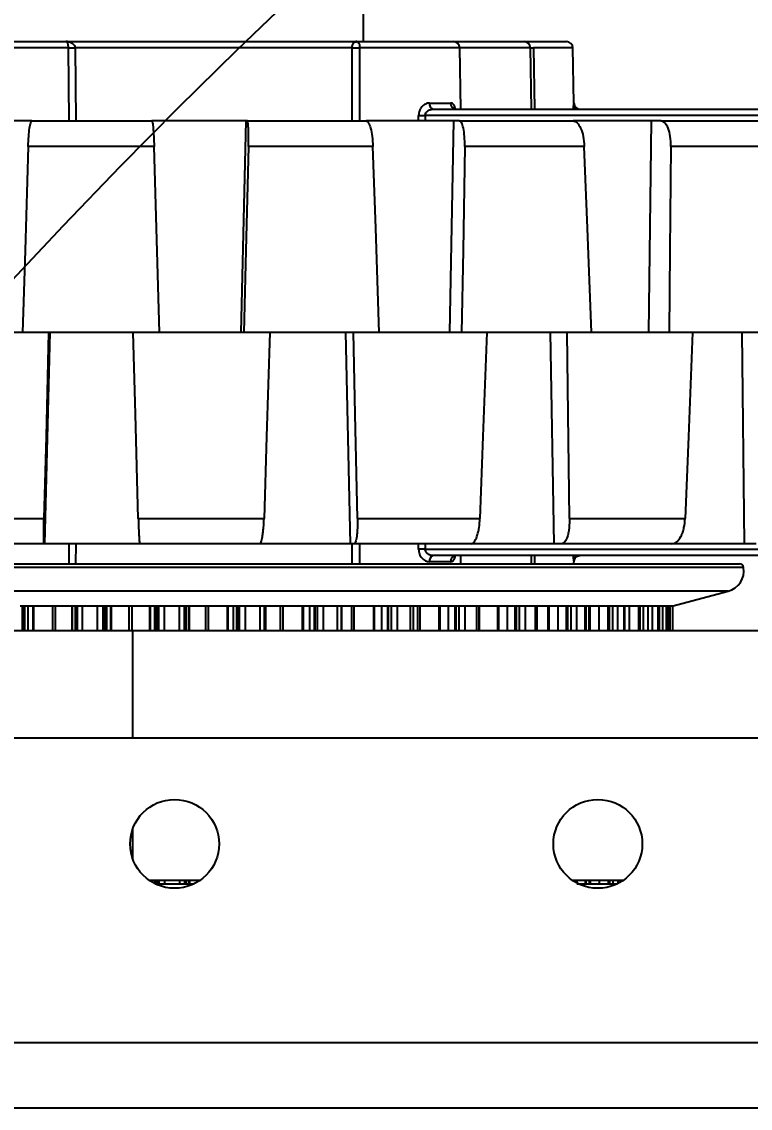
# Model space of a CAD drawing. Header units: inches. Extents: x 0 to 11, y 0 to 8.4.
# Drawn here: x 3.1477 to 3.2912, y 6.4814 to 6.6954 of the extents above; entities that cross this region are included whole.
import ezdxf

# ---------------------------------------------------------------- set-up
doc = ezdxf.new("R2010")
doc.units = ezdxf.units.IN
doc.header["$MEASUREMENT"] = 0
doc.header["$PDSIZE"] = -1
doc.layers.add('DIM', color=3, linetype='Continuous')
doc.layers.add('OBJ', color=50, linetype='Continuous')
doc.dimstyles.get("Standard").update_dxf_attribs({"dimtxt": 0.18, "dimasz": 0.18, "dimexe": 0.18, "dimexo": 0.0625, "dimgap": 0.09, "dimtad": 0, "dimtih": 1, "dimtoh": 1, "dimdec": 4, "dimzin": 0, "dimdsep": 46, "dimtxsty": 'Standard', "dimcen": 0.09, "dimadec": 0, "dimazin": 0, "dimtfac": 1, "dimtdec": 4, "dimtofl": 0, "dimtmove": 0, "dimatfit": 3, "dimfxl": 1, "dimtolj": 1, "dimtzin": 0, "dimarcsym": 0})

# ---------------------------------------------------------------- blocks, each defined once
blk = doc.blocks.new('*D4')
at = {"layer": 'Defpoints', "color": 0, "transparency": 16777216}
for p in [(4.136179561686825, 7.075144194756748), (2.390624809930644, 6.845977528089745), (4.136179775280899, 6.845977528089745)]:
    blk.add_point(p, dxfattribs=at)
at = {"layer": 'DIM', "color": 0, "lineweight": -2, "transparency": 16777216}
for p, q in [((2.390624809930644, 7.205144194756748), (2.390624809930644, 7.335144194756748)), ((4.086179561686826, 7.075144194756748), (2.265624809930644, 7.075144194756748)), ((4.086179775280899, 6.845977528089745), (2.265624809930644, 6.845977528089745)), ((2.390624809930644, 6.715977528089745), (2.390624809930644, 6.585977528089745)), ((2.390624809930644, 6.585977528089745), (2.260624809930644, 6.585977528089745))]:
    blk.add_line(p, q, dxfattribs=at)
at = {"layer": 'DIM', "color": 0, "transparency": 16777216}
for points in [[(2.368958143263977, 7.205144194756748), (2.41229147659731, 7.205144194756748), (2.390624809930644, 7.075144194756748)], [(2.368958143263978, 6.715977528089745), (2.412291476597311, 6.715977528089745), (2.390624809930644, 6.845977528089745)]]:
    blk.add_solid(points, dxfattribs=at)
at = {"layer": 'DIM', "color": 0, "transparency": 16777216, "insert": (2.013124809930646, 6.585977528089742), "char_height": 0.125, "attachment_point": 5}
blk.add_mtext('\\A1;2.75', dxfattribs=at)

msp = doc.modelspace()

# ---------------------------------------------------------------- linework, layer by layer
at = {"color": 7, "linetype": 'Continuous', "lineweight": 25}
for p, q in [((3.215041743851832, 6.691540028089747), (3.215041743851831, 6.699352528088521)), ((3.135037610069095, 6.691540028089747), (3.156419030337004, 6.691540028089748)), ((3.156754025042629, 6.691522462973963), (3.156419030337004, 6.691540028089748)), ((3.156419030337004, 6.691540028089748), (3.213742922744882, 6.691540028089748)), ((3.213742922744882, 6.691540028089748), (3.213562662129112, 6.691522494975827)), ((3.213742922744882, 6.691540028089748), (3.232752624292918, 6.691540028089748)), ((3.232752624292918, 6.691540028089748), (3.246667509179506, 6.691540028089747)), ((3.246667509179506, 6.691540028089747), (3.255016596646942, 6.691540028089747)), ((3.15695016762204, 6.690311843597795), (3.133787800450149, 6.690311843597795)), ((3.157108330577454, 6.675915028089749), (3.15695016762204, 6.690311843597795)), ((3.212798767558549, 6.690311843597795), (3.158245326934597, 6.690311843597795)), ((3.158245326934597, 6.690311843597795), (3.158393108821467, 6.675915028089749)), ((3.212789313358611, 6.675915028089749), (3.212798767558549, 6.690311843597795)), ((3.214282739104991, 6.690311843597795), (3.214258125992347, 6.675915028089749)), ((3.234002433911864, 6.690311843597795), (3.214282739104991, 6.690311843597795)), ((3.234213730070856, 6.678206694756414), (3.234002433911864, 6.690311843597795)), ((3.247917318798451, 6.690311843597795), (3.234002433911864, 6.690311843597795)), ((3.248128614957444, 6.678206694756414), (3.247917318798451, 6.690311843597795)), ((3.24851641838178, 6.690311843597795), (3.248724593569066, 6.678206694756414)), ((3.256266406265887, 6.690311843597795), (3.24851641838178, 6.690311843597795)), ((3.256456277156329, 6.679434147569599), (3.256266406265887, 6.690311843597795)), ((3.22804577835487, 6.679434879248368), (3.232189944551006, 6.679434879248368)), ((3.225885693634539, 6.675915028089749), (3.225889852615873, 6.676978198429983)), ((3.22720061996757, 6.676978354347222), (3.227195438071382, 6.675915028089749)), ((3.295722077102575, 6.676978354347222), (3.22720061996757, 6.676978354347222)), ((3.22867128252347, 6.678206694756414), (3.296627730880001, 6.678206694756415)), ((3.149740460901929, 6.675915028089749), (3.131567761366161, 6.675915028089749)), ((3.149740460901929, 6.675915028089749), (3.17337034482625, 6.675915028089749)), ((3.191894503352271, 6.675915028089749), (3.17337034482625, 6.675915028089749)), ((3.191894503352271, 6.675915028089749), (3.190870906262531, 6.634248361423082)), ((3.192185161744501, 6.675915028089749), (3.191894503352271, 6.675915028089749)), ((3.192185161744501, 6.675915028089749), (3.215567629842718, 6.675915028089749)), ((3.232774779498265, 6.675915028089749), (3.215567629842719, 6.675915028089749)), ((3.232774779498265, 6.675915028089749), (3.231967231790173, 6.634248361423082)), ((3.233900075113352, 6.675915028089749), (3.232774779498265, 6.675915028089749)), ((3.233900075113352, 6.675915028089749), (3.256324662924402, 6.675915028089749)), ((3.271691973174429, 6.675915028089749), (3.256324662924402, 6.675915028089749)), ((3.271691973174429, 6.675915028089749), (3.271125011776456, 6.634248361423082)), ((3.273617714474535, 6.675915028089749), (3.271691973174429, 6.675915028089749)), ((3.273617714474535, 6.675915028089749), (3.294403062245168, 6.675915028089749)), ((3.173814805276081, 6.670888462968406), (3.149014256133001, 6.670888462968406)), ((3.216907722620336, 6.670888462968406), (3.192366846710256, 6.670888462968406)), ((3.258519669988879, 6.670888462968406), (3.234984129408044, 6.670888462968406)), ((3.297386289417577, 6.670888462968406), (3.275571199656977, 6.670888462968406)), ((3.147910990670275, 6.634248361423041), (3.131353364320543, 6.634248361423082)), ((3.153044860102224, 6.634248361423082), (3.147910990670275, 6.634248361423041)), ((3.152263206137668, 6.592581694756416), (3.153324225734369, 6.634248361423082)), ((3.169705368625942, 6.634248361423118), (3.153044860102224, 6.634248361423082)), ((3.174851442550106, 6.634248361423082), (3.169705368625942, 6.634248361423118)), ((3.191488036718055, 6.634248361423082), (3.174851442550106, 6.634248361423082)), ((3.19660715040456, 6.634248361423082), (3.191488036718055, 6.634248361423082)), ((3.21309321568967, 6.634248361423118), (3.19660715040456, 6.634248361423082)), ((3.212503355618618, 6.592581694756416), (3.211584285881879, 6.634248361423082)), ((3.218146409592385, 6.634248361423082), (3.21309321568967, 6.634248361423118)), ((3.234356477083279, 6.634248361423047), (3.218146409592385, 6.634248361423082)), ((3.239305293345375, 6.634248361423082), (3.234356477083279, 6.634248361423047)), ((3.255115994640542, 6.634248361423082), (3.239305293345375, 6.634248361423082)), ((3.252554497215243, 6.592581694756416), (3.251864617461466, 6.634248361423082)), ((3.259922769782112, 6.634248361423082), (3.255115994640542, 6.634248361423082)), ((3.275213775897931, 6.634248361423082), (3.259922769782112, 6.634248361423082)), ((3.279841927457715, 6.634248361423082), (3.275213775897931, 6.634248361423082)), ((3.294496864604684, 6.634248361423082), (3.279841927457715, 6.634248361423082)), ((3.290041559628227, 6.592581694756416), (3.289601831504636, 6.634248361423082)), ((3.127474082305604, 6.597608259877758), (3.152121482797295, 6.597608259877758)), ((3.170700191956524, 6.597608259877758), (3.195465142597035, 6.597608259877758)), ((3.213849324068812, 6.597608259877758), (3.237979354364601, 6.597608259877758)), ((3.255610414097752, 6.597608259877759), (3.278372345288665, 6.597608259877758)), ((3.152131629475461, 6.592581694756416), (3.128647665096496, 6.592581694756416)), ((3.152263206137668, 6.592581694756416), (3.152131629475461, 6.592581694756416)), ((3.170973491846705, 6.592581694756416), (3.152263206137668, 6.592581694756416)), ((3.157064477296355, 6.588623361423084), (3.157107824191678, 6.592581694756415)), ((3.15839359446549, 6.592581694756415), (3.158352829040008, 6.588623361423084)), ((3.194569457631601, 6.592581694756416), (3.170973491846705, 6.592581694756416)), ((3.212503355618618, 6.592581694756416), (3.194569457631601, 6.592581694756416)), ((3.213214036979414, 6.592581694756416), (3.212503355618618, 6.592581694756416)), ((3.212792179251641, 6.588623361423084), (3.212789680927228, 6.592581694756415)), ((3.236205052690005, 6.592581694756416), (3.213214036979414, 6.592581694756416)), ((3.214257682009909, 6.592581694756415), (3.214264571334471, 6.588623361423084)), ((3.225889852615873, 6.59151852441618), (3.225885673697247, 6.592581694756415)), ((3.227195453780637, 6.592581694756415), (3.22720061996757, 6.59151836849894)), ((3.22720061996757, 6.59151836849894), (3.295722077102575, 6.591518368498942)), ((3.252554497215243, 6.592581694756416), (3.236205052690005, 6.592581694756416)), ((3.254085842905517, 6.592581694756416), (3.252554497215243, 6.592581694756416)), ((3.275773338163449, 6.592581694756416), (3.254085842905517, 6.592581694756416)), ((3.290041559628227, 6.592581694756416), (3.275773338163449, 6.592581694756416)), ((3.292347040484077, 6.592581694756416), (3.290041559628227, 6.592581694756416)), ((3.047277139554165, 6.588623361423084), (3.289056348152317, 6.588623361423084)), ((3.232189944551007, 6.589061843597794), (3.228045778354871, 6.589061843597794)), ((3.296679318181736, 6.590290028089748), (3.22867128252347, 6.590290028089748)), ((3.234184638295976, 6.588623361423084), (3.234213730070856, 6.590290028089748)), ((3.248099523182563, 6.588623361423084), (3.248128614957443, 6.590290028089748)), ((3.248724584709358, 6.590290028089748), (3.248695923857365, 6.588623361423084)), ((3.256448610649999, 6.588623361423084), (3.256456276981218, 6.589062565244452)), ((3.289879882583759, 6.587917446631083), (3.049788052252223, 6.587917446631083)), ((3.28684062311448, 6.583255662981551), (3.052744048319385, 6.58325566298155)), ((3.275772723021584, 6.580290028089752), (3.28684062311448, 6.583255662981551)), ((3.159054605042166, 6.580290028089752), (3.1474232255827, 6.580290028089752)), ((3.147865261950522, 6.575479660636399), (3.147865261950522, 6.580290028089752)), ((3.148268154719464, 6.575479660636399), (3.148268154719464, 6.580290028089752)), ((3.148358192166241, 6.575479660636399), (3.148358192166241, 6.580290028089752)), ((3.148979636162892, 6.575479660636399), (3.148979636162892, 6.580290028089752)), ((3.150012992196594, 6.575479660636398), (3.150012992196594, 6.580290028089752)), ((3.150156462195917, 6.575479660636398), (3.150156462195917, 6.580290028089752)), ((3.153842644620479, 6.575479660636397), (3.153842644620479, 6.580290028089752)), ((3.154387310538098, 6.575479660636397), (3.154387310538098, 6.580290028089752)), ((3.157649744820129, 6.575479660636396), (3.157649744820129, 6.580290028089752)), ((3.157753850237905, 6.575479660636396), (3.157753850237905, 6.580290028089752)), ((3.158337986929253, 6.575479660636396), (3.158337986929253, 6.580290028089752)), ((3.158459269183901, 6.575479660636396), (3.1584592691839, 6.580290028089752)), ((3.158468261903963, 6.575479660636396), (3.158468261903963, 6.580290028089752)), ((3.158709065219479, 6.575479660636396), (3.158709065219479, 6.580290028089752)), ((3.159727867881062, 6.580290028089752), (3.159054605042166, 6.580290028089752)), ((3.162691256521597, 6.580290028089752), (3.159727867881062, 6.580290028089752)), ((3.159727867881062, 6.575479660636394), (3.159727867881062, 6.580290028089752)), ((3.163391937146105, 6.580290028089752), (3.162691256521597, 6.580290028089752)), ((3.162691256521597, 6.575479660636394), (3.162691256521597, 6.580290028089752)), ((3.175136613538776, 6.580290028089752), (3.163391937146105, 6.580290028089752)), ((3.163786013650145, 6.575479660636394), (3.163786013650145, 6.580290028089752)), ((3.164105038082137, 6.575479660636394), (3.164105038082137, 6.580290028089752)), ((3.16415205616749, 6.575479660636394), (3.16415205616749, 6.580290028089752)), ((3.164508650028523, 6.575479660636393), (3.164508650028523, 6.580290028089752)), ((3.16530876022022, 6.575479660636393), (3.16530876022022, 6.580290028089752)), ((3.165432306607205, 6.575479660636393), (3.165432306607205, 6.580290028089752)), ((3.168924879389106, 6.575479660636392), (3.168924879389106, 6.580290028089752)), ((3.169474850694474, 6.575479660636392), (3.169474850694474, 6.580290028089752)), ((3.172998578505296, 6.575479660636391), (3.172998578505296, 6.580290028089752)), ((3.173125019075296, 6.575479660636391), (3.173125019075296, 6.580290028089752)), ((3.17395815700257, 6.57547966063639), (3.17395815700257, 6.580290028089752)), ((3.174351524012494, 6.57547966063639), (3.174351524012494, 6.580290028089752)), ((3.174404500709935, 6.57547966063639), (3.174404500709935, 6.580290028089752)), ((3.174735442366105, 6.57547966063639), (3.174735442366105, 6.580290028089752)), ((3.175840570459028, 6.580290028089752), (3.175136613538776, 6.580290028089752)), ((3.178799425440584, 6.580290028089752), (3.175840570459028, 6.580290028089752)), ((3.175840570459028, 6.57547966063639), (3.175840570459028, 6.580290028089752)), ((3.179467310001217, 6.580290028089752), (3.178799425440584, 6.580290028089752)), ((3.178799425440584, 6.575479660636389), (3.178799425440584, 6.580290028089752)), ((3.191062926663975, 6.580290028089752), (3.179467310001217, 6.580290028089752)), ((3.179804623623567, 6.575479660636389), (3.179804623623567, 6.580290028089752)), ((3.18003265323997, 6.575479660636389), (3.18003265323997, 6.580290028089752)), ((3.18011937966538, 6.575479660636389), (3.18011937966538, 6.580290028089752)), ((3.180668370875531, 6.575479660636389), (3.180668370875531, 6.580290028089752)), ((3.180769233828047, 6.575479660636389), (3.180769233828047, 6.580290028089752)), ((3.183990178662643, 6.575479660636388), (3.183990178662643, 6.580290028089752)), ((3.184533169905599, 6.575479660636388), (3.184533169905599, 6.580290028089752)), ((3.188239476988703, 6.575479660636386), (3.188239476988703, 6.580290028089752)), ((3.188385428237529, 6.575479660636386), (3.188385428237529, 6.580290028089752)), ((3.189448956476154, 6.575479660636386), (3.189448956476154, 6.580290028089752)), ((3.190105621072371, 6.575479660636386), (3.190105621072371, 6.580290028089752)), ((3.190201398335311, 6.575479660636386), (3.190201398335311, 6.580290028089752)), ((3.1906150856424, 6.575479660636386), (3.1906150856424, 6.580290028089752)), ((3.191781852431237, 6.580290028089752), (3.191062926663975, 6.580290028089752)), ((3.194670077822886, 6.580290028089752), (3.191781852431237, 6.580290028089752)), ((3.191781852431237, 6.575479660636386), (3.191781852431237, 6.580290028089752)), ((3.195290246882207, 6.580290028089752), (3.194670077822886, 6.580290028089752)), ((3.194670077822886, 6.575479660636384), (3.194670077822886, 6.580290028089752)), ((3.206477776899985, 6.580290028089752), (3.195290246882207, 6.580290028089752)), ((3.195563262593937, 6.575479660636383), (3.195563262593937, 6.580290028089752)), ((3.195695203589928, 6.575479660636383), (3.195695203589928, 6.580290028089752)), ((3.195748715841481, 6.575479660636383), (3.195748715841481, 6.580290028089752)), ((3.195824642247841, 6.575479660636383), (3.195824642247841, 6.580290028089752)), ((3.198702008549977, 6.575479660636383), (3.198702008549977, 6.580290028089752)), ((3.199225890203418, 6.575479660636383), (3.199225890203418, 6.580290028089752)), ((3.203031983783056, 6.575479660636382), (3.203031983783056, 6.580290028089752)), ((3.203194185400988, 6.575479660636382), (3.203194185400988, 6.580290028089752)), ((3.204464346487539, 6.575479660636382), (3.204464346487539, 6.580290028089752)), ((3.205369639868076, 6.575479660636382), (3.205369639868076, 6.580290028089752)), ((3.205506078190728, 6.575479660636382), (3.205506078190728, 6.580290028089752)), ((3.205993270057895, 6.575479660636382), (3.205993270057895, 6.580290028089752)), ((3.207195611900607, 6.580290028089752), (3.206477776899985, 6.580290028089752)), ((3.209948689519748, 6.580290028089752), (3.207195611900607, 6.580290028089752)), ((3.207195611900607, 6.575479660636382), (3.207195611900607, 6.580290028089752)), ((3.210507289525769, 6.580290028089752), (3.209948689519748, 6.580290028089752)), ((3.209948689519748, 6.575479660636379), (3.209948689519748, 6.580290028089752)), ((3.221036821964807, 6.580290028089752), (3.210507289525769, 6.580290028089752)), ((3.210709908607025, 6.575479660636379), (3.210709908607025, 6.580290028089752)), ((3.210752167971166, 6.575479660636379), (3.210752167971166, 6.580290028089752)), ((3.212731731081993, 6.575479660636379), (3.212731731081993, 6.580290028089752)), ((3.213224800495469, 6.575479660636379), (3.213224800495469, 6.580290028089752)), ((3.217045658730453, 6.575479660636378), (3.217045658730453, 6.580290028089752)), ((3.217220487401375, 6.575479660636377), (3.217220487401375, 6.580290028089752)), ((3.218668908036058, 6.575479660636377), (3.218668908036058, 6.580290028089752)), ((3.219802607442745, 6.575479660636377), (3.219802607442745, 6.580290028089752)), ((3.219976659018438, 6.575479660636377), (3.219976659018438, 6.580290028089752)), ((3.22052647238443, 6.575479660636377), (3.22052647238443, 6.580290028089752)), ((3.221737530951061, 6.580290028089752), (3.221036821964807, 6.580290028089752)), ((3.224293961593008, 6.580290028089752), (3.221737530951061, 6.580290028089752)), ((3.221737530951061, 6.575479660636377), (3.221737530951061, 6.580290028089752)), ((3.224778514344652, 6.580290028089752), (3.224293961593008, 6.580290028089752)), ((3.224293961593008, 6.575479660636375), (3.224293961593008, 6.580290028089752)), ((3.234414836849791, 6.580290028089752), (3.224778514344652, 6.580290028089752)), ((3.224906210619976, 6.575479660636375), (3.224906210619976, 6.580290028089752)), ((3.224907834305902, 6.575479660636375), (3.224907834305902, 6.580290028089752)), ((3.225765945440741, 6.575479660636375), (3.225765945440741, 6.580290028089752)), ((3.22621718825833, 6.575479660636375), (3.22621718825833, 6.580290028089752)), ((3.229967459489467, 6.575479660636374), (3.229967459489467, 6.580290028089752)), ((3.230151009829767, 6.575479660636374), (3.230151009829767, 6.580290028089752)), ((3.231745334689045, 6.575479660636373), (3.231745334689045, 6.580290028089752)), ((3.23308211515052, 6.575479660636373), (3.23308211515052, 6.580290028089752)), ((3.233289891954665, 6.575479660636373), (3.233289891954665, 6.580290028089752)), ((3.233890044897425, 6.575479660636373), (3.233890044897425, 6.580290028089752)), ((3.235082767140811, 6.580290028089752), (3.234414836849791, 6.580290028089752)), ((3.237385444369395, 6.580290028089752), (3.235082767140811, 6.580290028089752)), ((3.235082767140811, 6.575479660636373), (3.235082767140811, 6.580290028089752)), ((3.237785125758892, 6.580290028089752), (3.237385444369395, 6.580290028089752)), ((3.237385444369395, 6.575479660636372), (3.237385444369395, 6.580290028089752)), ((3.24631297880891, 6.580290028089752), (3.237785125758892, 6.580290028089752)), ((3.237843230877516, 6.575479660636372), (3.237843230877516, 6.580290028089752)), ((3.237912825018653, 6.575479660636372), (3.237912825018653, 6.580290028089752)), ((3.241508734383777, 6.57547966063637), (3.241508734383777, 6.580290028089752)), ((3.24169690618216, 6.57547966063637), (3.24169690618216, 6.580290028089752)), ((3.243401520683221, 6.57547966063637), (3.243401520683221, 6.580290028089752)), ((3.244911520732936, 6.575479660636369), (3.244911520732936, 6.580290028089752)), ((3.24514838137507, 6.575479660636369), (3.24514838137507, 6.580290028089752)), ((3.245785467469579, 6.575479660636368), (3.245785467469579, 6.580290028089752)), ((3.246933209945716, 6.580290028089752), (3.24631297880891, 6.580290028089752)), ((3.248930695756712, 6.580290028089752), (3.246933209945716, 6.580290028089752)), ((3.246933209945716, 6.575479660636368), (3.246933209945716, 6.580290028089752)), ((3.249236577562273, 6.580290028089752), (3.248930695756712, 6.580290028089752)), ((3.248930695756712, 6.575479660636368), (3.248930695756712, 6.580290028089752)), ((3.256465463011887, 6.580290028089752), (3.249236577562273, 6.580290028089752)), ((3.249251515722015, 6.575479660636368), (3.249251515722015, 6.580290028089752)), ((3.251411670403626, 6.575479660636367), (3.251411670403626, 6.580290028089752)), ((3.25160026021306, 6.575479660636367), (3.25160026021306, 6.580290028089752)), ((3.253377086084741, 6.575479660636366), (3.253377086084741, 6.580290028089752)), ((3.255026574816786, 6.575479660636366), (3.255026574816786, 6.580290028089752)), ((3.255287228221564, 6.575479660636366), (3.255287228221564, 6.580290028089752)), ((3.255947016017223, 6.575479660636366), (3.255947016017223, 6.580290028089752)), ((3.257024140055783, 6.580290028089752), (3.256465463011887, 6.580290028089752)), ((3.258671813916918, 6.580290028089752), (3.257024140055783, 6.580290028089752)), ((3.257024140055783, 6.575479660636366), (3.257024140055783, 6.580290028089752)), ((3.258877063244462, 6.580290028089752), (3.258671813916918, 6.580290028089752)), ((3.258671813916918, 6.575479660636365), (3.258671813916918, 6.580290028089752)), ((3.264645499738099, 6.580290028089752), (3.258877063244462, 6.580290028089752)), ((3.258877070588464, 6.575479660636365), (3.258877070588464, 6.580290028089752)), ((3.25945505232244, 6.575479660636365), (3.25945505232244, 6.580290028089752)), ((3.259639847358219, 6.575479660636365), (3.259639847358219, 6.580290028089752)), ((3.26144919324666, 6.575479660636364), (3.26144919324666, 6.580290028089752)), ((3.263201323808461, 6.575479660636364), (3.263201323808461, 6.580290028089752)), ((3.263479947409535, 6.575479660636364), (3.263479947409535, 6.580290028089752)), ((3.264147698337258, 6.575479660636364), (3.264147698337258, 6.580290028089752)), ((3.265130142767112, 6.580290028089752), (3.264645499738099, 6.580290028089752)), ((3.266391198367028, 6.580290028089752), (3.265130142767112, 6.580290028089752)), ((3.265130142767112, 6.575479660636363), (3.265130142767112, 6.580290028089752)), ((3.266504876486897, 6.580290028089752), (3.266391198367028, 6.580290028089752)), ((3.266391198367028, 6.575479660636363), (3.266391198367028, 6.580290028089752)), ((3.270670360484189, 6.580290028089752), (3.266491230285741, 6.580290028089752)), ((3.266504876486897, 6.575479660636363), (3.266504876486897, 6.580290028089752)), ((3.267437524633738, 6.575479660636363), (3.267437524633738, 6.580290028089752)), ((3.269253157323851, 6.575479660636361), (3.269253157323851, 6.580290028089752)), ((3.269543527130387, 6.575479660636361), (3.269543527130387, 6.580290028089752)), ((3.270204324737873, 6.575479660636361), (3.270204324737873, 6.580290028089752)), ((3.271070143373898, 6.580290028089752), (3.270670360484189, 6.580290028089752)), ((3.271916410814326, 6.580290028089752), (3.271070143373898, 6.580290028089752)), ((3.271070143373898, 6.575479660636361), (3.271070143373898, 6.580290028089752)), ((3.274405459816872, 6.580290028089752), (3.271908990776441, 6.580290028089752)), ((3.271964540838111, 6.580290028089752), (3.271916410814326, 6.580290028089752)), ((3.271916410814326, 6.575479660636361), (3.271916410814326, 6.580290028089752)), ((3.271964540838111, 6.575479660636361), (3.271964540838111, 6.580290028089752)), ((3.273046887402579, 6.57547966063636), (3.273046887402579, 6.580290028089752)), ((3.27334251703292, 6.57547966063636), (3.273342517032919, 6.580290028089752)), ((3.273981600193551, 6.575479660636359), (3.273981600193551, 6.580290028089752)), ((3.274711452078143, 6.580290028089752), (3.274405459816872, 6.580290028089752)), ((3.275124027142875, 6.580290028089752), (3.274711452078143, 6.580290028089752)), ((3.274711452078143, 6.575479660636359), (3.274711452078143, 6.580290028089752)), ((3.275134103762325, 6.580290028089752), (3.275124027142875, 6.580290028089752)), ((3.275124027142875, 6.575479660636359), (3.275124027142875, 6.580290028089752)), ((3.275134103762325, 6.575479660636359), (3.275134103762325, 6.580290028089752)), ((3.27576736178912, 6.580290028089752), (3.275134103762325, 6.580290028089752)), ((3.275395146612373, 6.575479660636359), (3.275395146612373, 6.580290028089752)), ((3.275972728060474, 6.580290028089752), (3.27576736178912, 6.580290028089752)), ((3.275972728060474, 6.575479660636359), (3.275972728060474, 6.580290028089752)), ((3.275973410519908, 6.575479660636359), (3.275973410519908, 6.580290028089752)), ((3.169611570163569, 6.575479660636392), (3.048291743932394, 6.575479660636428)), ((3.778790180731374, 6.575479660636207), (3.169611570163569, 6.575479660636392)), ((3.169611570163564, 6.554310861423289), (3.169611570163569, 6.575479660636392)), ((3.959096441947688, 6.554310861423267), (2.967013108614079, 6.554310861423295)), ((3.169611570163557, 6.530519591867131), (3.169611570163558, 6.536435464312862)), ((3.182803425083715, 6.526267062211192), (3.172889458811704, 6.526267062211194)), ((3.173007197842686, 6.526267062211194), (3.173007197842686, 6.526187520100152)), ((3.17313365020289, 6.526267062211194), (3.17313365020289, 6.526105140826024)), ((3.173966923202523, 6.526267062211194), (3.173966923202523, 6.525634580027834)), ((3.173966923202524, 6.525623361423085), (3.175145632576116, 6.525623361423085)), ((3.174360441062549, 6.526267062211194), (3.174360441062549, 6.525623361423085)), ((3.174413442212567, 6.526267062211194), (3.174413442212567, 6.525623361423085)), ((3.174744432580061, 6.526267062211194), (3.174744432580061, 6.525623361423085)), ((3.175145632576116, 6.525623361423085), (3.175849602360056, 6.525623361423085)), ((3.175849602360056, 6.526267062211194), (3.175849602360056, 6.525623361423085)), ((3.175849602360056, 6.525623361423085), (3.178808436152875, 6.525623361423085)), ((3.178808436152875, 6.526267062211192), (3.178808436152875, 6.525623361423085)), ((3.178808436152875, 6.525623361423085), (3.179476298025889, 6.525623361423085)), ((3.179476298025889, 6.525623361423085), (3.181703197834258, 6.525623361423085)), ((3.179813577536471, 6.526267062211192), (3.179813577536471, 6.525623361423085)), ((3.180041554438686, 6.526267062211192), (3.180041554438686, 6.525623361423085)), ((3.18004447800322, 6.526267062211192), (3.18004447800322, 6.525623361423085)), ((3.180128101744034, 6.526267062211192), (3.180128101744034, 6.525623361423085)), ((3.180676947984224, 6.526267062211192), (3.180676947984224, 6.525623361423085)), ((3.180777797518787, 6.526267062211192), (3.180777797518787, 6.525623361423085)), ((3.266136758417008, 6.526267062211166), (3.256222792145052, 6.526267062211169)), ((3.25702926725163, 6.526267062211169), (3.25702926725163, 6.525774555735249)), ((3.257029267251631, 6.525623361423085), (3.258676733607405, 6.525623361423085)), ((3.258676733607405, 6.526267062211168), (3.258676733607405, 6.525623361423085)), ((3.258676733607405, 6.525623361423085), (3.25888192493313, 6.525623361423085)), ((3.25888192493313, 6.525623361423085), (3.264649502095069, 6.525623361423085)), ((3.258881931917616, 6.525623361423085), (3.258881931917617, 6.526267062211168)), ((3.259459010358315, 6.526267062211168), (3.259459010358315, 6.525623361423085)), ((3.259643802091854, 6.526267062211168), (3.259643802091854, 6.525623361423085)), ((3.261453154911575, 6.526267062211168), (3.261453154911575, 6.525623361423085)), ((3.263205332280588, 6.526267062211167), (3.263205332280588, 6.525623361423085)), ((3.263483964253693, 6.526267062211167), (3.263483964253693, 6.525623361423085)), ((3.264151715463589, 6.526267062211167), (3.264151715463589, 6.525623361423085)), ((3.264649502095069, 6.525623361423085), (3.265036531167592, 6.525623361423085)), ((3.265134100351715, 6.526267062211166), (3.265134100351715, 6.5256720291799)), ((3.96951310861435, 6.494310861423267), (2.967013108614087, 6.494310861423301)), ((3.969513108614349, 6.481394194756599), (2.967013108614089, 6.481394194756635))]:
    msp.add_line(p, q, dxfattribs=at)
at = {"color": 7, "linetype": 'Continuous', "lineweight": 25, "flags": 128}
for points in [[(3.149014256133001, 6.670888462968406), (3.14839637096659, 6.650370023848648), (3.147910990670275, 6.634248361423041)], [(3.174851442550106, 6.634248361423082), (3.174270955180675, 6.654766836181692), (3.173814805276081, 6.670888462968406)], [(3.192366846710256, 6.670888462968406), (3.191874743531777, 6.65037002384864), (3.191488036718055, 6.634248361423082)], [(3.218146409592385, 6.634248361423082), (3.21745286046907, 6.654766836181692), (3.216907722620336, 6.670888462968406)], [(3.234984129408044, 6.670888462968406), (3.234632760523557, 6.650370023848613), (3.234356477083279, 6.634248361423047)], [(3.259922769782112, 6.634248361423082), (3.259137232044071, 6.654766836181692), (3.258519669988879, 6.670888462968406)], [(3.275571199656977, 6.670888462968406), (3.275371241232239, 6.650370023848652), (3.275213775897931, 6.634248361423082)], [(3.153044860102224, 6.634248361423082), (3.152527754778669, 6.613729886800846), (3.152121482797295, 6.597608259877758)], [(3.170700191956524, 6.597608259877758), (3.170143077800259, 6.618126698863072), (3.169705368625942, 6.634248361423118)], [(3.19660715040456, 6.634248361423082), (3.195967698856792, 6.613729886800812), (3.195465142597035, 6.597608259877758)], [(3.213849324068812, 6.597608259877758), (3.213425977076409, 6.61812669886307), (3.21309321568967, 6.634248361423118)], [(3.239305293345375, 6.634248361423082), (3.238562924985096, 6.613729886800827), (3.237979354364601, 6.597608259877758)], [(3.255610414097751, 6.597608259877759), (3.255333697453351, 6.618126698863051), (3.255115994640542, 6.634248361423082)], [(3.279841927457715, 6.634248361423082), (3.279019198771895, 6.613729886800816), (3.278372345288665, 6.597608259877758)], [(3.257303814389636, 6.590223535092544), (3.257464884314565, 6.590266538798533), (3.257706071924929, 6.590290028089748)]]:
    msp.add_lwpolyline(points, dxfattribs=at)
at = {"color": 7, "linetype": 'Continuous', "lineweight": 25}
for centre, radius in [((3.177846441947711, 6.533477528089994), 0.008750000000000036), ((3.261179775281032, 6.533477528089987), 0.008749999999999147)]:
    msp.add_circle(centre, radius, dxfattribs=at)
for centre, radius, start, end in [((3.232752624292918, 6.690290028089747), 0.001250000000000639, 1.000000000024741, 90), ((3.246667509179506, 6.690290028089747), 0.001250000000000239, 1.000000000024386, 90), ((3.255016596646942, 6.690290028089747), 0.001249999999999795, 1.000000000024741, 90), ((3.157597747278319, 6.727979085153289), 0.03767280777711168, 269.0150612371856, 270.9849387628159), ((3.21354075333177, 6.741223530984325), 0.05091709394134181, 269.165031726062, 270.8349682739401), ((3.247792698085704, 6.738212597182772), 0.04790622052589535, 270.149157124491, 270.8656014911501), ((3.229128331164473, 6.679212840122931), 0.001105089118037514, 168.4089922111353, 245.5697408512225), ((3.233345351787266, 6.67935942342982), 0.001157868499508851, 176.2635084420786, 264.5993876054605), ((3.25770607201854, 6.679456694656619), 0.001249999900204916, 180.9999955048736, 269.9999957091727), ((3.22653910994004, 6.728481380019669), 0.05150727374782349, 269.2777585190111, 270.7358722748179), ((3.226539109940042, 6.540015342850174), 0.05150727372414479, 89.26412772484757, 90.7222414813242), ((3.229128331164473, 6.589283882723232), 0.001105089118036705, 114.4302591487974, 191.5910077889153), ((3.233345351787266, 6.589137299416342), 0.001157868499508408, 95.40061239454035, 183.7364915579236), ((3.257706072081902, 6.589040028162732), 0.001249999964024883, 111.7083964227938, 179.000003317095), ((3.289056348152317, 6.587790028089752), 0.0008333333333328829, 8.795153819611771, 90), ((3.285762210426553, 6.587280353924422), 0.004166666666666691, 284.9999999999994, 8.795153819670253)]:
    msp.add_arc(centre, radius, start, end, dxfattribs=at)
for points, knots in [([(3.156419030337004, 6.691540028089748), (3.156801532144244, 6.691507936052177), (3.157303893940714, 6.69146578771891), (3.157828673324466, 6.691130727577199), (3.158056593740724, 6.69088804004951), (3.158209321493882, 6.690612236483078), (3.158233814623216, 6.690407890649674), (3.158245326934597, 6.690311843597795)], [0, 0, 0, 0, 0.49925667585053, 0.6557027335093204, 0.7879542457260943, 0.9003338153641216, 1, 1, 1, 1]), ([(3.15695016762204, 6.690311843597795), (3.156946995401607, 6.690410389538993), (3.156940343958048, 6.690617018548454), (3.156897741774449, 6.690895009069313), (3.156833737220007, 6.691134705124314), (3.156684798875506, 6.691468969542964), (3.156534418069493, 6.691509176866223), (3.156419030337004, 6.691540028089748)], [0, 0, 0, 0, 0.1042023624613865, 0.2184892718749325, 0.3494947423613992, 0.5008649797768602, 1, 1, 1, 1]), ([(3.212798767558549, 6.690311843597795), (3.212804521711339, 6.690407873671932), (3.212816764364202, 6.690612189216695), (3.212892382573297, 6.690887965167494), (3.213005495280087, 6.691130652609601), (3.213269887188942, 6.691465788744851), (3.213538437548267, 6.691507935688136), (3.213742922744882, 6.691540028089748)], [0, 0, 0, 0, 0.09964920792192117, 0.2120156876359877, 0.3442555242615327, 0.5006894111476093, 0.9999999999999999, 0.9999999999999999, 0.9999999999999999, 0.9999999999999999]), ([(3.213742922744882, 6.691540028089748), (3.213850015413548, 6.6915091765148), (3.213989591287915, 6.691468967081205), (3.214151404257063, 6.691134784465769), (3.214222426801833, 6.690895090140052), (3.214271313071716, 6.690617070378273), (3.214279049370837, 6.690410408484619), (3.214282739104991, 6.690311843597795)], [0, 0, 0, 0, 0.4990804651761975, 0.6504608875109483, 0.7814774421235575, 0.8957783130455236, 1, 1, 1, 1]), ([(3.22804577835487, 6.679434879248368), (3.227909491726546, 6.67942504082709), (3.227633908669675, 6.679405146709494), (3.227097919795134, 6.679197133170317), (3.226500051253914, 6.678734730923654), (3.225993669285148, 6.677924709144487), (3.225924465544128, 6.677293769211464), (3.225889852615873, 6.676978198429983)], [0, 0, 0, 0, 0.1241815449190323, 0.2511055572844753, 0.500365049406187, 0.7501026903482625, 1, 1, 1, 1]), ([(3.233178096940012, 6.67814768474262), (3.233132800932774, 6.678338692178764), (3.23302186998394, 6.678806473721058), (3.232744404278099, 6.679197480451065), (3.232444862125549, 6.679406158766064), (3.232274520326545, 6.67942535045433), (3.232189944551006, 6.679434879248368)], [0, 0, 0, 0, 0.2560559015002488, 0.6270867089533265, 0.8148462034374282, 1, 1, 1, 1]), ([(3.256456262497664, 6.679434879248368), (3.25645472952368, 6.679425180074327), (3.256451629720993, 6.679405567526389), (3.25642030638333, 6.679194711468262), (3.256361043028311, 6.678821742525011), (3.256326399513729, 6.678376425311204), (3.256313195301613, 6.678206694756414)], [0, 0, 0, 0, 0.1899145902631561, 0.3840233188828251, 0.7652233945114111, 1, 1, 1, 1]), ([(3.257269556590967, 6.678285390225232), (3.257130231383721, 6.678311864601456), (3.256946066182915, 6.678346859409001), (3.256728885672329, 6.678339156060448), (3.256638729214171, 6.678374525152273), (3.256585194724554, 6.678417274588249), (3.256539701808092, 6.678480679228531), (3.25648827502221, 6.6785950608013), (3.256447340061045, 6.678778364863663), (3.256424969674466, 6.679014903910654), (3.256427134190445, 6.679169831338891), (3.256428290094135, 6.679252566318862)], [0, 0, 0, 0, 0.380011408010013, 0.5023131036240944, 0.547604816188841, 0.58615872468992, 0.6222931753877013, 0.6603424846061782, 0.7518195312673357, 0.8674656492813795, 1, 1, 1, 1]), ([(3.22720061996757, 6.676978354347222), (3.227207603268345, 6.677064366617658), (3.227222046094641, 6.677242256747445), (3.227371240283408, 6.677569216606215), (3.22760394694142, 6.677815434521444), (3.22789736197062, 6.678008115851205), (3.228217374448462, 6.678161413460828), (3.228499905573722, 6.678189598408618), (3.22867128252347, 6.678206694756414)], [0, 0, 0, 0, 0.1211369466652671, 0.2505348022481484, 0.4995252522852807, 0.5873644677697523, 0.7497046783556015, 1, 1, 1, 1]), ([(3.149014256133001, 6.670888462968406), (3.14904281657335, 6.671552768587643), (3.149099922000739, 6.672881020387687), (3.149281533156937, 6.674535090993411), (3.149505496242452, 6.675689851334809), (3.149662045660306, 6.675839879385744), (3.149740460901929, 6.675915028089749)], [0, 0, 0, 0, 0.249912363939527, 0.4996895068213789, 0.7493956301627276, 1, 1, 1, 1]), ([(3.17337034482625, 6.675915028089749), (3.173412387411535, 6.675840293220594), (3.173496449735891, 6.675690864093696), (3.173628496555058, 6.674538931614187), (3.17374477395694, 6.672884560235053), (3.173791433592199, 6.671554624264338), (3.173814805276082, 6.670888462968406)], [0, 0, 0, 0, 0.2499136709340579, 0.4996915371566477, 0.749396857207942, 1, 1, 1, 1]), ([(3.192366846710256, 6.670888462968406), (3.192378280577216, 6.671552768587643), (3.19240114212457, 6.672881020387686), (3.192371513684868, 6.674535090993411), (3.192299736418001, 6.675689851334807), (3.192223398987184, 6.675839879385744), (3.192185161744501, 6.675915028089749)], [0, 0, 0, 0, 0.2499123639395263, 0.4996895068213827, 0.7493956301627192, 0.9999999999999999, 0.9999999999999999, 0.9999999999999999, 0.9999999999999999]), ([(3.215567629842718, 6.675915028089749), (3.215724739845634, 6.675840293220594), (3.216038874476871, 6.675690864093696), (3.216462865041307, 6.674538931614187), (3.216787754787363, 6.672884560235053), (3.21686768552975, 6.671554624264338), (3.216907722620336, 6.670888462968406)], [0, 0, 0, 0, 0.2499136709341208, 0.4996915371566977, 0.7493968572079528, 1, 1, 1, 1]), ([(3.234984129408044, 6.670888462968406), (3.234978089289353, 6.671552768587643), (3.234966012320122, 6.672881020387686), (3.234726044529671, 6.674535090993411), (3.234360707826353, 6.675689851334807), (3.234053803021073, 6.675839879385744), (3.233900075113352, 6.675915028089749)], [0, 0, 0, 0, 0.2499123639394866, 0.4996895068213449, 0.7493956301627211, 1, 1, 1, 1]), ([(3.256324662924402, 6.675915028089749), (3.256592066637011, 6.675840293220594), (3.257126728753318, 6.675690864093696), (3.257829780324274, 6.674538931614187), (3.258353410803971, 6.672884560235052), (3.258464183998326, 6.671554624264338), (3.258519669988879, 6.670888462968406)], [0, 0, 0, 0, 0.2499136709341277, 0.4996915371567192, 0.7493968572079549, 1, 1, 1, 1]), ([(3.275571199656977, 6.670888462968406), (3.275547869078586, 6.671552768587645), (3.275501220545369, 6.672881020387689), (3.275058204704052, 6.67453509099341), (3.274410409135142, 6.67568985133481), (3.273882262102607, 6.675839879385744), (3.273617714474535, 6.675915028089749)], [0, 0, 0, 0, 0.2499123639394741, 0.4996895068213499, 0.7493956301627137, 1, 1, 1, 1]), ([(3.152131629475461, 6.592581694756416), (3.152115478057439, 6.592656193503377), (3.152083186073841, 6.592805140940158), (3.152068908140328, 6.59379127524933), (3.152073510800284, 6.594842732690823), (3.15208586363778, 6.596019348412561), (3.152107527429518, 6.596985734131417), (3.152121482797295, 6.597608259877758)], [0, 0, 0, 0, 0.2498545218870805, 0.4995411617176208, 0.636671854005142, 0.7659515027602989, 1, 1, 1, 1]), ([(3.170700191956524, 6.597608259877759), (3.170718374658195, 6.597007836070575), (3.170747146870982, 6.596057728553204), (3.170795249243244, 6.594872584508831), (3.170847101635755, 6.593798974505808), (3.170913355653944, 6.592804719265812), (3.170953447618553, 6.592656031922512), (3.170973491846705, 6.592581694756416)], [0, 0, 0, 0, 0.2258044908425481, 0.3573118547921069, 0.5009271414484736, 0.7504854067849743, 1, 1, 1, 1]), ([(3.194569457631601, 6.592581694756416), (3.194669394365768, 6.592656193503377), (3.194869200684688, 6.592805140940159), (3.19510828370291, 6.593791275249332), (3.195265937494246, 6.594842732690824), (3.195391839299285, 6.596019348412561), (3.195436422815511, 6.596985734131416), (3.195465142597035, 6.597608259877758)], [0, 0, 0, 0, 0.2498545218870981, 0.4995411617176181, 0.6366718540051239, 0.7659515027602476, 1, 1, 1, 1]), ([(3.213849324068811, 6.597608259877759), (3.21385328858495, 6.597007836078384), (3.213859562014761, 6.596057728566915), (3.213795636730093, 6.594872584519894), (3.213691998364339, 6.593798974509115), (3.213501865068077, 6.592804719265843), (3.213309974078399, 6.592656031922521), (3.213214036979414, 6.592581694756416)], [0, 0, 0, 0, 0.2258044879292218, 0.3573118526093838, 0.5009271414618638, 0.7504854067916609, 1, 1, 1, 1]), ([(3.236205052690005, 6.592581694756416), (3.236418041049264, 6.592656193503378), (3.236843874656806, 6.592805140940159), (3.237329054210265, 6.59379127524938), (3.237634968902319, 6.594842732690986), (3.237870594212245, 6.596019348412762), (3.23793674280537, 6.596985734131531), (3.237979354364601, 6.597608259877758)], [0, 0, 0, 0, 0.2498545218869682, 0.4995411617173842, 0.6366718540372283, 0.7659515028031032, 1, 1, 1, 1]), ([(3.255610414097752, 6.597608259877759), (3.255600039968678, 6.597007836078059), (3.255583624000551, 6.596057728566343), (3.255409613396273, 6.594872584519435), (3.255153633271833, 6.593798974508977), (3.254712889764723, 6.592804719265842), (3.254294846331412, 6.592656031922521), (3.254085842905517, 6.592581694756416)], [0, 0, 0, 0, 0.225804488050367, 0.3573118527001188, 0.5009271414613184, 0.7504854067913943, 1, 1, 1, 1]), ([(3.275773338163449, 6.592581694756416), (3.276092906604282, 6.592656193503378), (3.276731828761769, 6.592805140940159), (3.277448362915101, 6.593791275249221), (3.277893243444688, 6.594842732690459), (3.278231432903796, 6.596019348412106), (3.278317136682338, 6.596985734131158), (3.278372345288665, 6.597608259877758)], [0, 0, 0, 0, 0.2498545218873553, 0.4995411617181352, 0.6366718539328758, 0.7659515026638365, 1, 1, 1, 1]), ([(3.225889852615873, 6.59151852441618), (3.225925313625674, 6.591202352584312), (3.22599604972597, 6.590571666584792), (3.226501102302096, 6.589761164370692), (3.227097280891253, 6.589297240908067), (3.227633821458725, 6.589090913889757), (3.227909100552084, 6.589071488450616), (3.228045778354871, 6.589061843597794)], [0, 0, 0, 0, 0.2504819077699269, 0.4996505584634237, 0.7491922346140791, 0.8754723656040279, 1, 1, 1, 1]), ([(3.22867128252347, 6.590290028089748), (3.228500307461837, 6.590307050482947), (3.228218268797542, 6.590335130443817), (3.227898620846978, 6.590487923583105), (3.227605216423468, 6.590680225521056), (3.227372070407424, 6.590926290315279), (3.22722220129947, 6.591253579865419), (3.227207651954647, 6.591432090679854), (3.22720061996757, 6.591518368498942)], [0, 0, 0, 0, 0.2497227208697659, 0.4119399751360226, 0.4997264002728298, 0.7485949500899695, 0.8784909503511698, 1, 1, 1, 1]), ([(3.232189944551007, 6.589061843597794), (3.232274272334937, 6.589071588934425), (3.232444790226252, 6.589091294827012), (3.232744344313524, 6.589301208546662), (3.233031825867876, 6.589709814796916), (3.233147724429274, 6.590203927437207), (3.233198569165761, 6.590420694812807)], [0, 0, 0, 0, 0.178631919178034, 0.3612088063978259, 0.7197620961235176, 1, 1, 1, 1]), ([(3.25631334668795, 6.590290028089748), (3.256326213225807, 6.59012214004974), (3.256359986524345, 6.589681451734076), (3.25641178596914, 6.589353066269666), (3.256427091049112, 6.589252344657365), (3.256427691563395, 6.58924839271678)], [0, 0, 0, 0, 0.3715742043306446, 0.975342914497557, 1, 1, 1, 1]), ([(3.256427691563395, 6.58924839271678), (3.256435726928587, 6.589195469402632), (3.256452381744105, 6.58908577581526), (3.256454939018568, 6.589070005360471), (3.256456262497664, 6.589061843597794)], [0, 0, 0, 0, 0.4824649773658974, 1, 1, 1, 1]), ([(3.256428193940081, 6.589244798708179), (3.256439986583052, 6.589363912892254), (3.256457893650304, 6.589544787163608), (3.256558527649048, 6.589751557826212), (3.256708210438845, 6.589934175549441), (3.256963560265987, 6.590101268522808), (3.257225816885739, 6.590193627284355), (3.25736430853756, 6.590242399808988)], [0, 0, 0, 0, 0.2019127275526837, 0.3066034306239264, 0.4210770836642418, 0.694284205155423, 0.9999999999999999, 0.9999999999999999, 0.9999999999999999, 0.9999999999999999])]:
    msp.add_open_spline(points, degree=3, knots=knots, dxfattribs=at)
at = {"layer": 'OBJ'}
msp.add_circle((4.136179561686824, 5.720977528090078), 1.354166666666667, dxfattribs=at)

# ---------------------------------------------------------------- dimensions: what is measured, and where the dimension line sits
at = {"layer": 'DIM'}
dim = msp.add_linear_dim(base=(2.390624809930644, 6.845977528089745), p1=(4.136179561686824, 7.075144194756745), p2=(4.136179775280898, 6.845977528089741), angle=90, dimstyle='Standard', override={"dimtxt": 0.125, "dimasz": 0.13, "dimexe": 0.125, "dimexo": 0.05, "dimgap": 0.06, "dimdec": 2, "dimlfac": 12, "dimzin": 1, "dimadec": 2, "dimtdec": 2, "dimtzin": 1}, dxfattribs=at)
dim.commit()
dim.dimension.update_dxf_attribs({"geometry": '*D4', "text_midpoint": (2.013124809930646, 6.585977528089742)})

doc.saveas('drawing.dxf')
